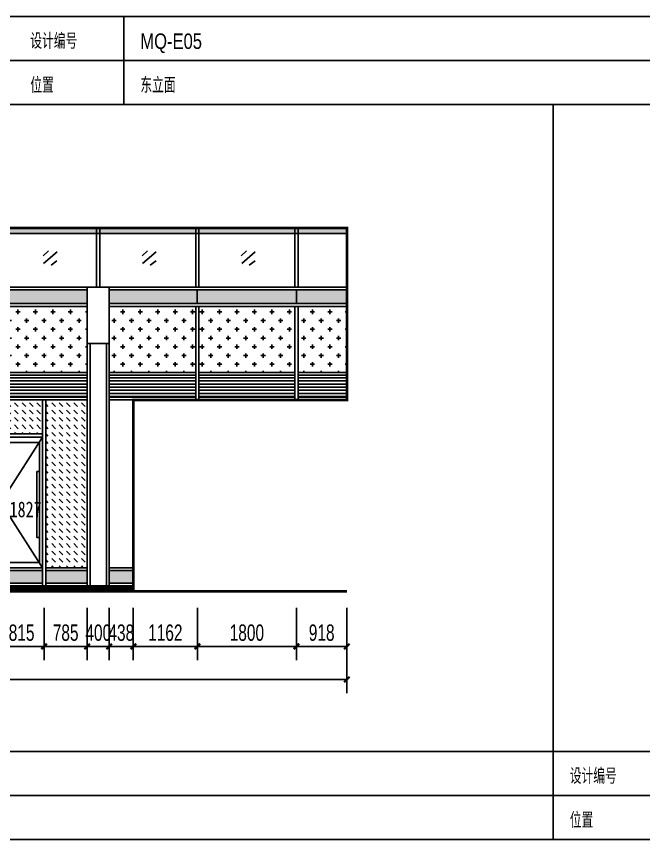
# Model space of a CAD drawing. Extents: x -483182 to 812890, y -390528 to -214858.
# Drawn here: x -247463 to -236069, y -326092 to -311142 of the extents above; entities that cross this region are included whole.
import ezdxf

# ---------------------------------------------------------------- set-up
doc = ezdxf.new("R2010")
doc.units = 0
doc.header["$LTSCALE"] = 1000
doc.header["$MEASUREMENT"] = 0
doc.linetypes.add('ACAD_ISO05W100', pattern=[34, 24, -3, 0.5, -3, 0.5, -3])
for name, color, linetype in [('01-标注_尺寸', 124, 'Continuous'), ('02-TEXT_标注', 130, 'Continuous'), ('05-填充_156', 156, 'Continuous'), ('05-填充_168', 168, 'Continuous'), ('05-填充_18', 18, 'Continuous'), ('A-0-图名图例', 2, 'Continuous'), ('A-C_窗', 140, 'Continuous'), ('A-E_栏杆', 232, 'Continuous'), ('D-铝板', 181, 'Continuous'), ('E-立面轮廓', 241, 'Continuous')]:
    doc.layers.add(name, color=color, linetype=linetype)
doc.layers.add('04-不打印_辅助线', color=165, linetype='Continuous', plot=False)
doc.styles.add('_TCH_AXIS', font='STXIHEI_0.TTF', dxfattribs={"width": 0.75})
doc.styles.add('_TCH_DIM', font='ros.shx', dxfattribs={"width": 0.75, "bigfont": 'jd.shx'})
doc.styles.add('_TCH_DIM_T3', font='ros.shx', dxfattribs={"width": 0.705882, "bigfont": 'jd.shx'})
doc.dimstyles.new('_TCH_ARCH&&100', dxfattribs={"dimtxt": 297.5, "dimasz": 100, "dimexe": 250, "dimexo": 300, "dimgap": 100, "dimtad": 1, "dimdec": 0, "dimzin": 0, "dimdsep": 46, "dimtxsty": '_TCH_DIM_T3', "dimblk": 'ARCHTICK', "dimcen": 0.09, "dimclrt": 7, "dimazin": 2, "dimtfac": 1, "dimtdec": 0, "dimtix": 1, "dimtmove": 2, "dimatfit": 3, "dimfxl": 0, "dimtolj": 1, "dimtzin": 0, "dimarcsym": 0})

# ---------------------------------------------------------------- blocks, each defined once
blk = doc.blocks.new('*U453')
for p, q in [((-200, 4400), (-200, 0)), ((-150, 4400), (-150, 0)), ((150, 0), (150, 4400)), ((200, 0), (200, 4400))]:
    blk.add_line(p, q)
blk.add_lwpolyline([(-200, 4400), (200, 4400), (200, 5425), (-200, 5425)], close=True)
blk = doc.blocks.new('*U139')
at = {"layer": '05-填充_168'}
h = blk.add_hatch(color=256, dxfattribs=at)
h.dxf.hatch_style = 1
h.paths.add_polyline_path([(0, 300), (8600, 300), (8600, 50), (0, 50)])
for points in [[(0, 350), (8600, 350)], [(0, 300), (8600, 300)], [(0, 50), (8600, 50)], [(0, 0), (8600, 0)]]:
    blk.add_lwpolyline(points)
for points in [[(0, 300), (8600, 300), (8600, 350), (0, 350)], [(0, 300), (8600, 300), (8600, 50), (0, 50)], [(8600, 0), (0, 0), (0, 50), (8600, 50)]]:
    blk.add_lwpolyline(points, close=True)
blk = doc.blocks.new('*U592')
at = {"layer": 'A-E_栏杆'}
for p, q in [((-30, -537.5), (-30, 537.5)), ((30, -537.5), (30, 537.5))]:
    blk.add_line(p, q, dxfattribs=at)
blk = doc.blocks.new('*U593')
at = {"layer": 'A-E_栏杆', "color": 0, "linetype": 'ByBlock', "lineweight": -2, "transparency": 16777216}
for p in [(59400, 0), (61200, 0), (63000, 0)]:
    blk.add_blockref('*U592', p, dxfattribs=at)
blk = doc.blocks.new('jtrsytrs')
at = {"layer": 'A-E_栏杆'}
for points in [[(861, -416), (763, -507)], [(1020, -435), (773, -648)], [(1016, -596), (911, -679)]]:
    blk.add_lwpolyline(points, dxfattribs=at)
blk = doc.blocks.new('*U594')
at = {"layer": 'A-C_窗'}
blk.add_blockref('jtrsytrs', (-907, 533), dxfattribs=at)
blk = doc.blocks.new('*U595')
at = {"layer": 'A-E_栏杆', "color": 0, "linetype": 'ByBlock', "lineweight": -2, "transparency": 16777216}
for p in [(59400, 0), (61200, 0), (63000, 0)]:
    blk.add_blockref('*U594', p, dxfattribs=at)
blk = doc.blocks.new('*U277')
at = {"layer": '05-填充_168'}
h = blk.add_hatch(color=256, dxfattribs=at)
h.dxf.hatch_style = 1
h.paths.add_polyline_path([(0, 50), (438, 50), (438, 275), (0, 275)])
for points in [[(0, 325), (438, 325)], [(0, 275), (438, 275)], [(0, 50), (438, 50)], [(0, 0), (438, 0)]]:
    blk.add_lwpolyline(points)
blk.add_lwpolyline([(0, 50), (438, 50), (438, 275), (0, 275)], close=True)
blk = doc.blocks.new('*U471')
at = {"layer": '05-填充_156'}
h = blk.add_hatch(dxfattribs=at)
h.set_pattern_fill('CROSS', color=136, scale=100)
h.set_pattern_definition([(0, (-31417, 313254.43), (158.75, 158.75), [79.375, -238.125]), (90, (-31377.32, 313214.74), (-158.75, 158.75), [79.375, -238.125])])
h.paths.add_polyline_path([(0, 1700), (1570, 1700), (1570, 500), (0, 500)])
h = blk.add_hatch(dxfattribs=at)
h.set_pattern_fill('LINE', color=256, scale=60)
h.set_pattern_definition([(0, (1086, 50), (0, 57.15), [])])
h.paths.add_polyline_path([(0, 450), (1570, 450), (1570, 50), (0, 50)])
for points in [[(0, 1700), (1570, 1700), (1570, 500), (0, 500)], [(1570, 450), (0, 450), (0, 500), (1570, 500)], [(1570, 0), (0, 0), (0, 50), (1570, 50)]]:
    blk.add_lwpolyline(points, close=True)
for points in [[(0, 500), (1570, 500)], [(0, 450), (1570, 450)]]:
    blk.add_lwpolyline(points)
at = {"layer": 'A-C_窗'}
blk.add_lwpolyline([(0, 450), (1570, 450), (1570, 50), (0, 50)], close=True, dxfattribs=at)
blk = doc.blocks.new('*U278')
at = {"layer": '05-填充_168'}
h = blk.add_hatch(color=256, dxfattribs=at)
h.dxf.hatch_style = 1
h.paths.add_polyline_path([(0, 300), (4318, 300), (4318, 50), (0, 50)])
for points in [[(0, 350), (4318, 350)], [(0, 300), (4318, 300)], [(0, 50), (4318, 50)], [(0, 0), (4318, 0)]]:
    blk.add_lwpolyline(points)
for points in [[(0, 300), (4318, 300), (4318, 350), (0, 350)], [(0, 300), (4318, 300), (4318, 50), (0, 50)], [(4318, 0), (0, 0), (0, 50), (4318, 50)]]:
    blk.add_lwpolyline(points, close=True)
blk = doc.blocks.new('*U470')
at = {"layer": '05-填充_156'}
h = blk.add_hatch(dxfattribs=at)
h.set_pattern_fill('CROSS', color=136, scale=100)
h.set_pattern_definition([(0, (-31247, 313254.43), (158.75, 158.75), [79.375, -238.125]), (90, (-31207.32, 313214.74), (-158.75, 158.75), [79.375, -238.125])])
h.paths.add_polyline_path([(0, 1700), (1740, 1700), (1740, 500), (0, 500)])
h = blk.add_hatch(dxfattribs=at)
h.set_pattern_fill('LINE', color=256, scale=60)
h.set_pattern_definition([(0, (1256, 50), (0, 57.15), [])])
h.paths.add_polyline_path([(0, 450), (1740, 450), (1740, 50), (0, 50)])
for points in [[(0, 1700), (1740, 1700), (1740, 500), (0, 500)], [(1740, 450), (0, 450), (0, 500), (1740, 500)], [(1740, 0), (0, 0), (0, 50), (1740, 50)]]:
    blk.add_lwpolyline(points, close=True)
for points in [[(0, 500), (1740, 500)], [(0, 450), (1740, 450)]]:
    blk.add_lwpolyline(points)
at = {"layer": 'A-C_窗'}
blk.add_lwpolyline([(0, 450), (1740, 450), (1740, 50), (0, 50)], close=True, dxfattribs=at)
blk = doc.blocks.new('*U472')
at = {"layer": '05-填充_156'}
h = blk.add_hatch(dxfattribs=at)
h.set_pattern_fill('CROSS', color=136, scale=100)
h.set_pattern_definition([(0, (-32098.68, 313254.43), (158.75, 158.75), [79.375, -238.125]), (90, (-32058.99, 313214.74), (-158.75, 158.75), [79.375, -238.125])])
h.paths.add_polyline_path([(0, 1700), (888, 1700), (888, 500), (0, 500)])
h = blk.add_hatch(dxfattribs=at)
h.set_pattern_fill('LINE', color=256, scale=60)
h.set_pattern_definition([(0, (404.33, 50), (0, 57.15), [])])
h.paths.add_polyline_path([(0, 450), (888, 450), (888, 50), (0, 50)])
for points in [[(0, 1700), (888, 1700), (888, 500), (0, 500)], [(888, 450), (0, 450), (0, 500), (888, 500)], [(888, 0), (0, 0), (0, 50), (888, 50)]]:
    blk.add_lwpolyline(points, close=True)
for points in [[(0, 500), (888, 500)], [(0, 450), (888, 450)]]:
    blk.add_lwpolyline(points)
at = {"layer": 'A-C_窗'}
blk.add_lwpolyline([(0, 450), (888, 450), (888, 50), (0, 50)], close=True, dxfattribs=at)
blk = doc.blocks.new('*U596')
at = {"layer": 'A-C_窗'}
blk.add_line((0, 125), (0, -125), dxfattribs=at)
blk = doc.blocks.new('*U597')
at = {"layer": 'A-C_窗', "color": 0, "linetype": 'ByBlock', "lineweight": -2, "transparency": 16777216}
for p in [(0, 0), (1800, 0)]:
    blk.add_blockref('*U596', p, dxfattribs=at)
blk = doc.blocks.new('*U469')
at = {"layer": '05-填充_156'}
h = blk.add_hatch(dxfattribs=at)
h.set_pattern_fill('CROSS', color=136, scale=100)
h.set_pattern_definition([(0, (-31417, 313254.43), (158.75, 158.75), [79.375, -238.125]), (90, (-31377.32, 313214.74), (-158.75, 158.75), [79.375, -238.125])])
h.paths.add_polyline_path([(0, 1700), (1570, 1700), (1570, 500), (0, 500)])
h = blk.add_hatch(dxfattribs=at)
h.set_pattern_fill('LINE', color=256, scale=60)
h.set_pattern_definition([(0, (1086, 50), (0, 57.15), [])])
h.paths.add_polyline_path([(0, 450), (1570, 450), (1570, 50), (0, 50)])
for points in [[(0, 1700), (1570, 1700), (1570, 500), (0, 500)], [(1570, 450), (0, 450), (0, 500), (1570, 500)], [(1570, 0), (0, 0), (0, 50), (1570, 50)]]:
    blk.add_lwpolyline(points, close=True)
for points in [[(0, 500), (1570, 500)], [(0, 450), (1570, 450)]]:
    blk.add_lwpolyline(points)
at = {"layer": 'A-C_窗'}
blk.add_lwpolyline([(0, 450), (1570, 450), (1570, 50), (0, 50)], close=True, dxfattribs=at)
blk = doc.blocks.new('*U602')
at = {"layer": 'A-C_窗'}
blk.add_blockref('*U469', (-785, -750), dxfattribs=at)
blk = doc.blocks.new('*U603')
at = {"layer": 'A-C_窗', "color": 0, "linetype": 'ByBlock', "lineweight": -2, "transparency": 16777216}
for p in [(0, 0), (7030, 0)]:
    blk.add_blockref('*U602', p, dxfattribs=at)
blk = doc.blocks.new('*U703')
at = {"layer": '05-填充_168'}
h = blk.add_hatch(color=256, dxfattribs=at)
h.dxf.hatch_style = 1
h.paths.add_polyline_path([(0, 50), (755, 50), (755, 275), (0, 275)])
for points in [[(0, 325), (755, 325)], [(0, 275), (755, 275)], [(0, 50), (755, 50)], [(0, 0), (755, 0)]]:
    blk.add_lwpolyline(points)
blk.add_lwpolyline([(0, 50), (755, 50), (755, 275), (0, 275)], close=True)
blk = doc.blocks.new('0202')
for points in [[(-815, 0), (-60, 0), (-60, 2375), (-815, 2375)], [(-110, 100), (-110, 2275), (-765, 2275), (-765, 100)], [(-110, 550), (-160, 550), (-160, 1750), (-110, 1750)]]:
    blk.add_lwpolyline(points, close=True)
for points in [[(-60, 2375), (-815, 1187), (-60, 0)], [(-60, 2375), (-60, 0)]]:
    blk.add_lwpolyline(points)
at = {"layer": '04-不打印_辅助线', "style": '_TCH_AXIS', "width": 0.75}
blk.add_text('WM1827', height=285.4, dxfattribs=at).set_placement((-947, 920))
blk = doc.blocks.new('_ArchTick')
at = {"color": 0, "linetype": 'ByBlock', "const_width": 0.4}
blk.add_lwpolyline([(-0.5, -0.5), (0.5, 0.5)], dxfattribs=at)
blk = doc.blocks.new('*D1405')
at = {"layer": '01-标注_尺寸', "color": 0, "lineweight": -2, "transparency": 16777216}
for p, q in [((-247776, -321881), (-247776, -322835)), ((-246961, -321881), (-246961, -322835)), ((-247776, -322585), (-246961, -322585))]:
    blk.add_line(p, q, dxfattribs=at)
at = {"layer": 'Defpoints', "color": 0, "transparency": 16777216}
for p in [(-247776, -321581), (-246961, -321581), (-246961, -322585)]:
    blk.add_point(p, dxfattribs=at)
at = {"layer": '01-标注_尺寸', "color": 0, "lineweight": -2, "transparency": 16777216, "xscale": 100, "yscale": 100, "zscale": 100, "rotation": 180}
blk.add_blockref('_ArchTick', (-247776, -322585), dxfattribs=at)
at = {"layer": '01-标注_尺寸', "color": 0, "lineweight": -2, "transparency": 16777216, "xscale": 100, "yscale": 100, "zscale": 100}
blk.add_blockref('_ArchTick', (-246961, -322585), dxfattribs=at)
at = {"layer": '01-标注_尺寸', "color": 7, "transparency": 16777216, "insert": (-247369, -322336), "char_height": 297.5, "attachment_point": 5, "style": '_TCH_DIM_T3'}
blk.add_mtext('\\A1;815', dxfattribs=at)
blk = doc.blocks.new('*D1406')
at = {"layer": '01-标注_尺寸', "color": 0, "lineweight": -2, "transparency": 16777216}
for p, q in [((-246961, -321881), (-246961, -322835)), ((-246176, -321881), (-246176, -322835)), ((-246961, -322585), (-246176, -322585))]:
    blk.add_line(p, q, dxfattribs=at)
at = {"layer": 'Defpoints', "color": 0, "transparency": 16777216}
for p in [(-246961, -321581), (-246176, -321581), (-246176, -322585)]:
    blk.add_point(p, dxfattribs=at)
at = {"layer": '01-标注_尺寸', "color": 0, "lineweight": -2, "transparency": 16777216, "xscale": 100, "yscale": 100, "zscale": 100, "rotation": 180}
blk.add_blockref('_ArchTick', (-246961, -322585), dxfattribs=at)
at = {"layer": '01-标注_尺寸', "color": 0, "lineweight": -2, "transparency": 16777216, "xscale": 100, "yscale": 100, "zscale": 100}
blk.add_blockref('_ArchTick', (-246176, -322585), dxfattribs=at)
at = {"layer": '01-标注_尺寸', "color": 7, "transparency": 16777216, "insert": (-246569, -322336), "char_height": 297.5, "attachment_point": 5, "style": '_TCH_DIM_T3'}
blk.add_mtext('\\A1;785', dxfattribs=at)
blk = doc.blocks.new('*D1407')
at = {"layer": '01-标注_尺寸', "color": 0, "lineweight": -2, "transparency": 16777216}
for p, q in [((-246176, -321881), (-246176, -322835)), ((-245776, -321881), (-245776, -322835)), ((-246176, -322585), (-246276, -322585)), ((-246176, -322585), (-245776, -322585)), ((-245776, -322585), (-245676, -322585))]:
    blk.add_line(p, q, dxfattribs=at)
at = {"layer": 'Defpoints', "color": 0, "transparency": 16777216}
for p in [(-246176, -321581), (-245776, -321581), (-245776, -322585)]:
    blk.add_point(p, dxfattribs=at)
at = {"layer": '01-标注_尺寸', "color": 0, "lineweight": -2, "transparency": 16777216, "xscale": 100, "yscale": 100, "zscale": 100}
blk.add_blockref('_ArchTick', (-246176, -322585), dxfattribs=at)
at = {"layer": '01-标注_尺寸', "color": 0, "lineweight": -2, "transparency": 16777216, "xscale": 100, "yscale": 100, "zscale": 100, "rotation": 180}
blk.add_blockref('_ArchTick', (-245776, -322585), dxfattribs=at)
at = {"layer": '01-标注_尺寸', "color": 7, "transparency": 16777216, "insert": (-245976, -322336), "char_height": 297.5, "attachment_point": 5, "style": '_TCH_DIM_T3'}
blk.add_mtext('\\A1;400', dxfattribs=at)
blk = doc.blocks.new('*D1408')
at = {"layer": '01-标注_尺寸', "color": 0, "lineweight": -2, "transparency": 16777216}
for p, q in [((-245776, -321881), (-245776, -322835)), ((-245339, -321881), (-245339, -322835)), ((-245776, -322585), (-245876, -322585)), ((-245776, -322585), (-245339, -322585)), ((-245339, -322585), (-245239, -322585))]:
    blk.add_line(p, q, dxfattribs=at)
at = {"layer": 'Defpoints', "color": 0, "transparency": 16777216}
for p in [(-245776, -321581), (-245339, -321581), (-245339, -322585)]:
    blk.add_point(p, dxfattribs=at)
at = {"layer": '01-标注_尺寸', "color": 0, "lineweight": -2, "transparency": 16777216, "xscale": 100, "yscale": 100, "zscale": 100}
blk.add_blockref('_ArchTick', (-245776, -322585), dxfattribs=at)
at = {"layer": '01-标注_尺寸', "color": 0, "lineweight": -2, "transparency": 16777216, "xscale": 100, "yscale": 100, "zscale": 100, "rotation": 180}
blk.add_blockref('_ArchTick', (-245339, -322585), dxfattribs=at)
at = {"layer": '01-标注_尺寸', "color": 7, "transparency": 16777216, "insert": (-245558, -322336), "char_height": 297.5, "attachment_point": 5, "style": '_TCH_DIM_T3'}
blk.add_mtext('\\A1;438', dxfattribs=at)
blk = doc.blocks.new('*D1409')
at = {"layer": '01-标注_尺寸', "color": 0, "lineweight": -2, "transparency": 16777216}
for p, q in [((-245339, -321881), (-245339, -322835)), ((-244176, -321881), (-244176, -322835)), ((-245339, -322585), (-244176, -322585))]:
    blk.add_line(p, q, dxfattribs=at)
at = {"layer": 'Defpoints', "color": 0, "transparency": 16777216}
for p in [(-245339, -321581), (-244176, -321581), (-244176, -322585)]:
    blk.add_point(p, dxfattribs=at)
at = {"layer": '01-标注_尺寸', "color": 0, "lineweight": -2, "transparency": 16777216, "xscale": 100, "yscale": 100, "zscale": 100, "rotation": 180}
blk.add_blockref('_ArchTick', (-245339, -322585), dxfattribs=at)
at = {"layer": '01-标注_尺寸', "color": 0, "lineweight": -2, "transparency": 16777216, "xscale": 100, "yscale": 100, "zscale": 100}
blk.add_blockref('_ArchTick', (-244176, -322585), dxfattribs=at)
at = {"layer": '01-标注_尺寸', "color": 7, "transparency": 16777216, "insert": (-244758, -322336), "char_height": 297.5, "attachment_point": 5, "style": '_TCH_DIM_T3'}
blk.add_mtext('\\A1;1162', dxfattribs=at)
blk = doc.blocks.new('*D1410')
at = {"layer": '01-标注_尺寸', "color": 0, "lineweight": -2, "transparency": 16777216}
for p, q in [((-244176, -321881), (-244176, -322835)), ((-242376, -321881), (-242376, -322835)), ((-244176, -322585), (-242376, -322585))]:
    blk.add_line(p, q, dxfattribs=at)
at = {"layer": 'Defpoints', "color": 0, "transparency": 16777216}
for p in [(-244176, -321581), (-242376, -321581), (-242376, -322585)]:
    blk.add_point(p, dxfattribs=at)
at = {"layer": '01-标注_尺寸', "color": 0, "lineweight": -2, "transparency": 16777216, "xscale": 100, "yscale": 100, "zscale": 100, "rotation": 180}
blk.add_blockref('_ArchTick', (-244176, -322585), dxfattribs=at)
at = {"layer": '01-标注_尺寸', "color": 0, "lineweight": -2, "transparency": 16777216, "xscale": 100, "yscale": 100, "zscale": 100}
blk.add_blockref('_ArchTick', (-242376, -322585), dxfattribs=at)
at = {"layer": '01-标注_尺寸', "color": 7, "transparency": 16777216, "insert": (-243276, -322336), "char_height": 297.5, "attachment_point": 5, "style": '_TCH_DIM_T3'}
blk.add_mtext('\\A1;1800', dxfattribs=at)
blk = doc.blocks.new('*D1411')
at = {"layer": '01-标注_尺寸', "color": 0, "lineweight": -2, "transparency": 16777216}
for p, q in [((-242376, -321881), (-242376, -322835)), ((-241458, -321881), (-241458, -322835)), ((-242376, -322585), (-241458, -322585))]:
    blk.add_line(p, q, dxfattribs=at)
at = {"layer": 'Defpoints', "color": 0, "transparency": 16777216}
for p in [(-242376, -321581), (-241458, -321581), (-241458, -322585)]:
    blk.add_point(p, dxfattribs=at)
at = {"layer": '01-标注_尺寸', "color": 0, "lineweight": -2, "transparency": 16777216, "xscale": 100, "yscale": 100, "zscale": 100, "rotation": 180}
blk.add_blockref('_ArchTick', (-242376, -322585), dxfattribs=at)
at = {"layer": '01-标注_尺寸', "color": 0, "lineweight": -2, "transparency": 16777216, "xscale": 100, "yscale": 100, "zscale": 100}
blk.add_blockref('_ArchTick', (-241458, -322585), dxfattribs=at)
at = {"layer": '01-标注_尺寸', "color": 7, "transparency": 16777216, "insert": (-241917, -322336), "char_height": 297.5, "attachment_point": 5, "style": '_TCH_DIM_T3'}
blk.add_mtext('\\A1;918', dxfattribs=at)
blk = doc.blocks.new('*D1412')
at = {"layer": '01-标注_尺寸', "color": 0, "lineweight": -2, "transparency": 16777216}
for p, q in [((-306917, -322481), (-306917, -323435)), ((-241458, -322481), (-241458, -323435)), ((-306917, -323185), (-241458, -323185))]:
    blk.add_line(p, q, dxfattribs=at)
at = {"layer": 'Defpoints', "color": 0, "transparency": 16777216}
for p in [(-306917, -322181), (-241458, -322181), (-241458, -323185)]:
    blk.add_point(p, dxfattribs=at)
at = {"layer": '01-标注_尺寸', "color": 0, "lineweight": -2, "transparency": 16777216, "xscale": 100, "yscale": 100, "zscale": 100, "rotation": 180}
blk.add_blockref('_ArchTick', (-306917, -323185), dxfattribs=at)
at = {"layer": '01-标注_尺寸', "color": 0, "lineweight": -2, "transparency": 16777216, "xscale": 100, "yscale": 100, "zscale": 100}
blk.add_blockref('_ArchTick', (-241458, -323185), dxfattribs=at)
at = {"layer": '01-标注_尺寸', "color": 7, "transparency": 16777216, "insert": (-274187, -322936), "char_height": 297.5, "attachment_point": 5, "style": '_TCH_DIM_T3'}
blk.add_mtext('\\A1;65459', dxfattribs=at)

msp = doc.modelspace()

# ---------------------------------------------------------------- hatches: boundary and pattern name
at = {"layer": '05-填充_156'}
h = msp.add_hatch(dxfattribs=at)
h.set_pattern_fill('DASH', color=256, scale=100, angle=315)
h.set_pattern_definition([(315, (-591664.33, 147), (134.703842, -3e-14), [95.25, -95.25])])
h.paths.add_polyline_path([(-247746.3, -318722.4), (-246991.3, -318722.4), (-246991.3, -318107.4), (-247746.3, -318107.4)])
h.paths.add_polyline_path([(-246931.3, -321157.4), (-246176.3, -321157.4), (-246176.3, -318107.4), (-246931.3, -318107.4)])
at = {"layer": '05-填充_18'}
h = msp.add_hatch(color=256, dxfattribs=at)
h.dxf.hatch_style = 1
h.paths.add_polyline_path([(-306916.9, -314982.4), (-241458, -314982.4), (-241458, -315082.4), (-306916.9, -315082.4)])

# ---------------------------------------------------------------- linework, layer by layer
at = {"layer": '05-填充_18', "const_width": 100}
msp.add_lwpolyline([(-306916.9, -321532.4), (-245338.3, -321532.4)], dxfattribs=at)
at = {"layer": 'A-0-图名图例'}
for p, q in [((-312480, -311141.9), (-217380, -311141.9)), ((-245511.5, -311141.9), (-245511.5, -312741.9)), ((-245511.5, -311141.9), (-245511.5, -312741.9)), ((-312480, -311941.9), (-217380, -311941.9)), ((-312480, -312741.9), (-217380, -312741.9)), ((-237709.5, -326091.9), (-237709.5, -312741.9)), ((-312480, -324491.9), (-217380, -324491.9)), ((-312480, -325291.9), (-217380, -325291.9)), ((-312480, -326091.9), (-217380, -326091.9))]:
    msp.add_line(p, q, dxfattribs=at)
at = {"layer": 'A-C_窗'}
for p, q in [((-244206.3, -317907.4), (-244206.3, -316407.4)), ((-244146.3, -317907.4), (-244146.3, -316407.4)), ((-242406.3, -317907.4), (-242406.3, -316407.4)), ((-242346.3, -317907.4), (-242346.3, -316407.4)), ((-246991.3, -321482.4), (-246991.3, -318107.4)), ((-246931.3, -321482.4), (-246931.3, -318107.4)), ((-247746.3, -318722.4), (-246991.3, -318722.4)), ((-247746.3, -318782.4), (-246991.3, -318782.4)), ((-306916.9, -321482.4), (-245338.3, -321482.4))]:
    msp.add_line(p, q, dxfattribs=at)
at = {"layer": 'A-E_栏杆'}
msp.add_lwpolyline([(-306916.9, -314982.4), (-241458, -314982.4), (-241458, -315082.4), (-306916.9, -315082.4)], close=True, dxfattribs=at)
at = {"layer": 'E-立面轮廓', "const_width": 50}
msp.add_lwpolyline([(-306916.9, -314982.4), (-241458, -314982.4), (-241458, -318107.4), (-245338.3, -318107.4), (-245338.3, -321582.4), (-306916.9, -321582.4)], close=True, dxfattribs=at)
msp.add_lwpolyline([(-241458, -321582.4), (-307516.9, -321582.4)], dxfattribs=at)

# ---------------------------------------------------------------- block references
at = {"layer": 'A-C_窗'}
for name, p in [('*U139', (-254776.3, -316407.4)), ('*U278', (-245776.3, -316407.4)), ('*U597', (-244176.3, -316232.4)), ('*U603', (-253991.3, -317357.4)), ('*U471', (-245776.3, -318107.4)), ('*U470', (-244146.3, -318107.4)), ('*U472', (-242346.3, -318107.4)), ('0202', (-246931.3, -321157.4)), ('*U703', (-247746.3, -321482.4)), ('*U703', (-246931.3, -321482.4)), ('*U277', (-245776.3, -321482.4))]:
    msp.add_blockref(name, p, dxfattribs=at)
at = {"layer": 'A-E_栏杆'}
for name, p in [('*U593', (-305376.3, -315519.9)), ('*U595', (-306236, -315515))]:
    msp.add_blockref(name, p, dxfattribs=at)
at = {"layer": 'D-铝板'}
msp.add_blockref('*U453', (-245976.3, -321482.4), dxfattribs=at)

# ---------------------------------------------------------------- texts
at = {"layer": '02-TEXT_标注', "linetype": 'ACAD_ISO05W100', "style": '_TCH_DIM', "width": 0.8}
for s, p in [('设计编号', (-247211.5, -311730.4)), ('MQ-E05', (-245211.5, -311731.9)), ('位置', (-247211.5, -312531.9)), ('东立面', (-245211.5, -312531.9)), ('设计编号', (-237409.5, -325080.4)), ('位置', (-237409.5, -325881.9))]:
    msp.add_text(s, height=281.25, dxfattribs=at).set_placement(p)

# ---------------------------------------------------------------- dimensions: what is measured, and where the dimension line sits
at = {"layer": '01-标注_尺寸'}
for p1, p2, distance, picture, middle in [((-247776.3, -321580.9), (-246961.3, -321580.9), -1004.3, '*D1405', (-247368.8, -322336.5)), ((-246961.3, -321580.9), (-246176.3, -321580.9), -1004.3, '*D1406', (-246568.8, -322336.5)), ((-246176.3, -321580.9), (-245776.3, -321580.9), -1004.3, '*D1407', (-245976.3, -322336.5)), ((-245776.3276, -321580.9292), (-245338.8049, -321580.9292), -1004.3009, '*D1408', (-245557.5663, -322336.4801)), ((-245338.8049, -321580.9292), (-244176.3276, -321580.9292), -1004.3009, '*D1409', (-244757.5663, -322336.4801)), ((-244176.3, -321580.9), (-242376.3, -321580.9), -1004.3, '*D1410', (-243276.3, -322336.5)), ((-242376.3, -321580.9), (-241458, -321580.9), -1004.3, '*D1411', (-241917.2, -322336.5)), ((-306916.9, -322180.9), (-241458, -322180.9), -1004.3, '*D1412', (-274187.5, -322936.5))]:
    dim = msp.add_aligned_dim(p1=p1, p2=p2, distance=distance, dimstyle='_TCH_ARCH&&100', dxfattribs=at)
    dim.commit()
    dim.dimension.update_dxf_attribs({"geometry": picture, "text_midpoint": middle})

doc.saveas('drawing.dxf')
